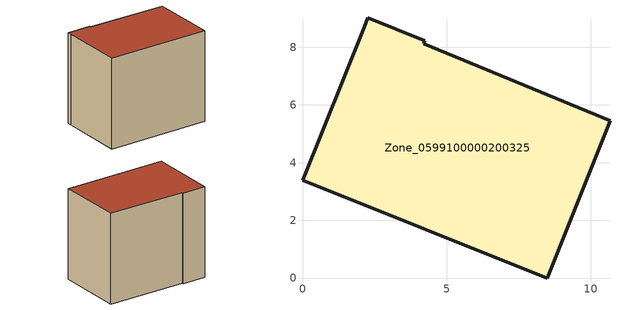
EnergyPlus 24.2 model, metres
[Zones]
Zone_0599100000200325
 floor ground (C_G): 2.14,8.69 2.25,9.02 4.24,8.23 4.2,8.12 10.66,5.45 8.48,0 0,3.4 z0
 wall outside (C_F): 8.48,0 10.66,5.45 4.2,8.12 4.24,8.23 2.25,9.02 2.14,8.69 0,3.4 8.48,0 z0:7.97
 roof outside (C_R): 2.25,9.02 2.14,8.69 0,3.4 8.48,0 10.66,5.45 4.2,8.12 4.24,8.23 z7.97
[BUILDING]
Pand.0599100000200325: North Axis=0; Terrain=City; Loads Convergence Tolerance Value=0.04; Temperature Convergence Tolerance Value=0.4; Solar Distribution=FullExterior; Maximum Number of Warmup Days=25; Minimum Number of Warmup Days=1
[Site:Location]
Rotterdam.The.Hague.AP_ZH_NLD Design_Conditions: Latitude=51.96; Longitude=4.45; Time Zone=1; Elevation=-4.5
[SITE:GROUNDTEMPERATURE:BUILDINGSURFACE]
18, 18, 18, 18, 18, 18, 18, 18, 18, 18, 18, 18
[MATERIAL] Thermal Absorptance=0.9; Solar Absorptance=0.7; Visible Absorptance=0.7
Name | Roughness | Thickness | Conductivity | Density | Specific Heat
G.TI.1975-1991 | MediumSmooth | 0.15 | 0.288461 | 540 | 1210
F.TI.1975-1991 | Rough | 0.3 | 0.230769 | 1920 | 840
R.TI.1975-1991 | MediumRough | 0.2 | 0.153846 | 1500 | 1000
[CONSTRUCTION]
C_G: G.TI.1975-1991
C_F: F.TI.1975-1991
C_R: R.TI.1975-1991
[ZONE]
Zone_0599100000200325: Type=1; Multiplier=1; Ceiling Height=Autocalculate; Volume=Autocalculate; Floor Area=autocalculate; Part of Total Floor Area=Yes
[ZONEINFILTRATION:DESIGNFLOWRATE]
Infil_Zone_0599100000200325: Zone or ZoneList or Space or SpaceList=Zone_0599100000200325; Schedule=AlwaysOn; Design Flow Rate Calculation Method=Flow/Area; Flow Rate per Floor Area=0.003; Constant Term Coefficient=1; Temperature Term Coefficient=0; Velocity Term Coefficient=0; Velocity Squared Term Coefficient=0
[HVACTEMPLATE:ZONE:IDEALLOADSAIRSYSTEM]
Zone_0599100000200325: Maximum Heating Supply Air Temperature=50; Minimum Cooling Supply Air Temperature=13; Maximum Heating Supply Air Humidity Ratio=0.0156; Minimum Cooling Supply Air Humidity Ratio=0.0077; Heating Limit=NoLimit; Cooling Limit=NoLimit; Dehumidification Control Type=ConstantSensibleHeatRatio; Cooling Sensible Heat Ratio=0.7; Dehumidification Setpoint=60; Humidification Control Type=None; Humidification Setpoint=30; Outdoor Air Method=None; Outdoor Air Flow Rate per Person=0.00944; Outdoor Air Flow Rate per Zone Floor Area=0; Outdoor Air Flow Rate per Zone=0; Demand Controlled Ventilation Type=None; Outdoor Air Economizer Type=NoEconomizer; Heat Recovery Type=None; Sensible Heat Recovery Effectiveness=0.7; Latent Heat Recovery Effectiveness=0.65
[ZONECONTROL:THERMOSTAT]
ThermostatControl_Zone_0599100000200325: Zone or ZoneList=Zone_0599100000200325; Control Type Schedule=DualSetpointControlType; Control 1=Thermostat_Zone_0599100000200325; Temperature Difference Between Cutout And Setpoint=0
[THERMOSTATSETPOINT:DUALSETPOINT]
Thermostat_Zone_0599100000200325: Heating Setpoint Temperature Schedule=HeatingSetpoint_Zone_0599100000200325; Cooling Setpoint Temperature Schedule=CoolingSetpoint_Zone_0599100000200325
[SCHEDULE:COMPACT]
HeatingSetpoint_Zone_0599100000200325: Through: 12/31, For: AllDays, Until: 24:00, 21
CoolingSetpoint_Zone_0599100000200325: Through: 12/31, For: AllDays, Until: 24:00, 24
DualSetpointControlType: Through: 12/31, For: AllDays, Until: 24:00, 4
AlwaysOn: Through: 12/31, For: AllDays, Until: 24:00, 1
